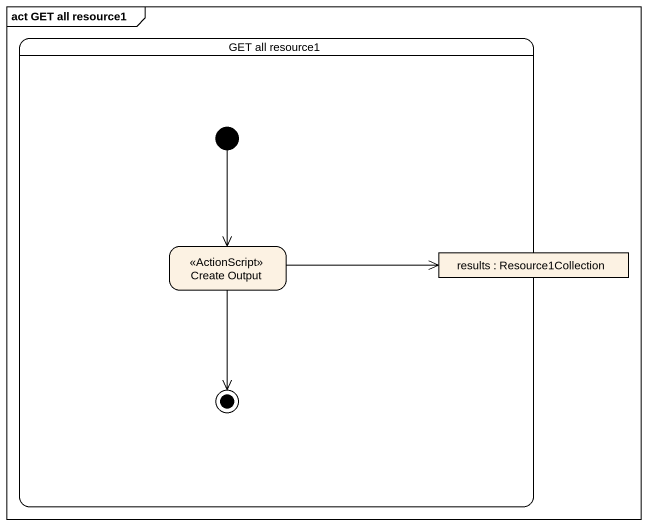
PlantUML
@startuml
mainframe act GET all resource1
hide empty description
state "GET all resource1" as GET_all_resource1 {
  state "Create Output" as Create_Output <<ActionScript>>
  state "results : Resource1Collection" as results <<object>>
  [*] --> Create_Output
  Create_Output --> [*]
}
Create_Output -right-> results
@enduml
